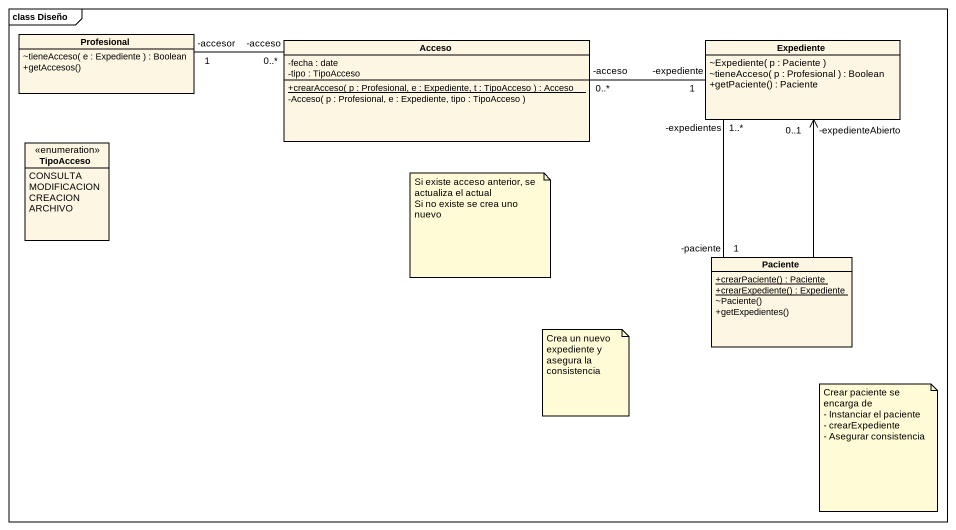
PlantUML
@startuml
mainframe class Diseño
hide circle
hide empty members
skinparam classAttributeIconSize 0
class Profesional {
  ~tieneAcceso( e : Expediente ) : Boolean
  +getAccesos()
}
class Acceso {
  -fecha : date
  -tipo : TipoAcceso
  {static} +crearAcceso( p : Profesional, e : Expediente, t : TipoAcceso ) : Acceso
  -Acceso( p : Profesional, e : Expediente, tipo : TipoAcceso )
}
class Expediente {
  ~Expediente( p : Paciente )
  ~tieneAcceso( p : Profesional ) : Boolean
  +getPaciente() : Paciente
}
enum TipoAcceso {
  CONSULTA
  MODIFICACION
  CREACION
  ARCHIVO
}
class Paciente {
  {static} +crearPaciente() : Paciente
  {static} +crearExpediente() : Expediente
  ~Paciente()
  +getExpedientes()
}
Acceso "-acceso\n0..*" -left- "-accesor\n1" Profesional
Acceso "-acceso\n0..*" -right- "-expediente\n1" Expediente
Expediente "-expedientes\n1..*" -- "1\n-paciente" Paciente
Paciente -up-> "0..1\n-expedienteAbierto" Expediente
note as N1
  Si existe acceso anterior, se actualiza el actual
  Si no existe se crea uno nuevo
end note
note as N2
  Crea un nuevo expediente y asegura la consistencia
end note
note as N3
  Crear paciente se encarga de
  - Instanciar el paciente
  - crearExpediente
  - Asegurar consistencia
end note
@enduml
